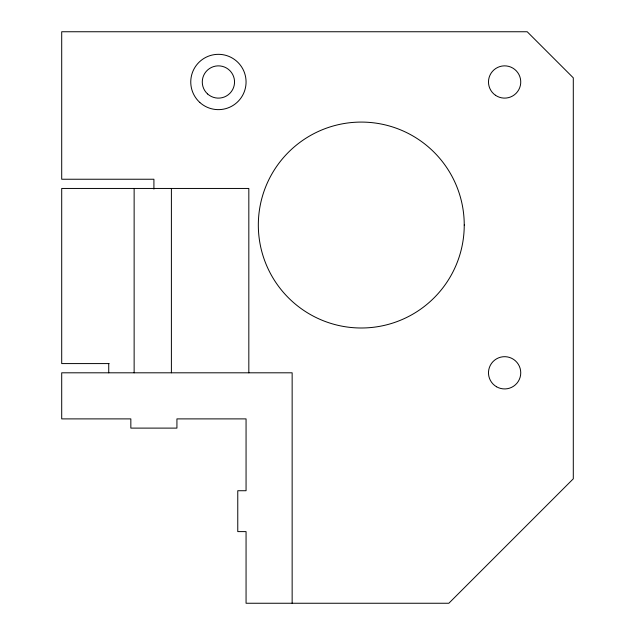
<?xml version="1.0" encoding="UTF-8"?>
<svg xmlns="http://www.w3.org/2000/svg" width="635" height="635" viewBox="0 0 635 635"><rect width="100%" height="100%" fill="white"/><g stroke="black" fill="none" stroke-linecap="round" stroke-linejoin="round"><path stroke-width="0.95" d="M464.241 225.036A102.957 102.957 0 0 1 309.809 314.206A102.957 102.957 0 0 1 309.809 135.874A102.957 102.957 0 0 1 464.241 225.036L464.526 225.036M109.133 363.585L61.706 363.585L61.706 188.452L248.825 188.452L248.825 372.808M292.148 603.25L292.148 372.808L61.706 372.808L61.706 418.894L130.842 418.894L130.842 428.109L176.927 428.109L176.927 418.894L246.062 418.894L246.062 490.728L237.768 490.728L237.768 531.606L246.062 531.606L246.062 603.25L448.85 603.25L573.294 478.814L573.294 77.835L527.201 31.75L61.706 31.75L61.706 179.237L153.916 179.237L153.916 189.111M171.394 188.452L171.394 372.808M134.136 188.452L134.136 372.808M108.736 363.585L108.736 372.808M207.581 93.948A16.129 16.129 0 0 0 234.18 85.384A16.129 16.129 0 0 0 213.463 66.635A16.129 16.129 0 0 0 207.581 93.948M495.475 95.274A16.129 16.129 0 0 0 520.7 83.264A16.129 16.129 0 0 0 497.681 67.421A16.129 16.129 0 0 0 495.475 95.274M496.554 386.778A16.129 16.129 0 0 0 520.748 372.808A16.129 16.129 0 0 0 496.554 358.838A16.129 16.129 0 0 0 496.554 386.778M199.787 102.425A27.654 27.654 0 0 0 245.427 87.9A27.654 27.654 0 0 0 210.018 55.634A27.654 27.654 0 0 0 199.787 102.425"/></g></svg>
